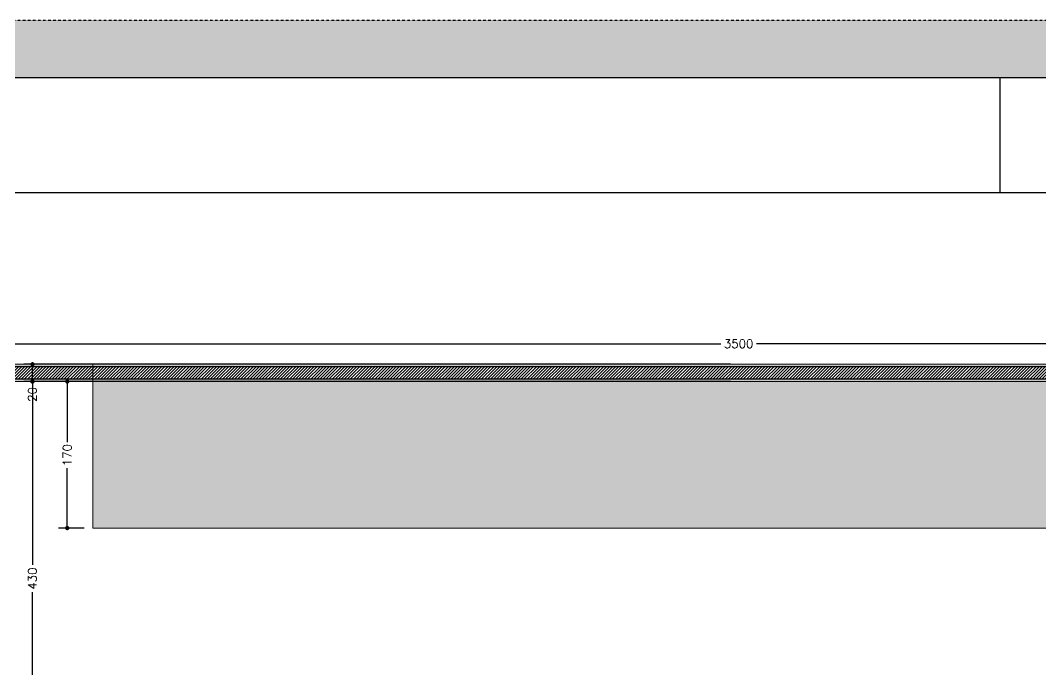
# Model space of a CAD drawing. Header units: metres. Extents: x -1783 to 21505, y -57 to 13660.
# Drawn here: x 11850 to 13034, y 12907 to 13660 of the extents above; entities that cross this region are included whole.
import ezdxf

# ---------------------------------------------------------------- set-up
doc = ezdxf.new("R2010")
doc.units = ezdxf.units.M
doc.header["$MEASUREMENT"] = 0
doc.linetypes.add('HIDDEN', pattern=[0.009525, 0.00635, -0.003175])
for name, color, linetype in [('cotas', 7, 'Continuous'), ('COTAS EXECUTIVO.EXEC', 7, 'Continuous'), ('P01', 5, 'Continuous'), ('P015', 121, 'Continuous'), ('P02', 6, 'Continuous'), ('P03', 7, 'Continuous'), ('P06', 7, 'Continuous'), ('PAREDE CONSTRUIR', 7, 'Continuous'), ('TERRENO.ARQ', 7, 'Continuous')]:
    doc.layers.add(name, color=color, linetype=linetype)
for name, color, linetype, lineweight in [('LAJES.EST_Caneta_No__241', 7, 'Continuous', 13), ('PAREDE CONSTRUIR_Caneta_No__241', 7, 'Continuous', 13), ('PAREDE CONSTRUIR_Caneta_No__3', 7, 'Continuous', 25), ('TERRENO.ARQ_Caneta_No__241', 7, 'Continuous', 13)]:
    doc.layers.add(name, color=color, linetype=linetype, lineweight=lineweight)
doc.styles.add('R80', font='romans.shx', dxfattribs={"height": 10})
doc.dimstyles.new('1-50', dxfattribs={"dimtxt": 10, "dimasz": 5, "dimexe": 10, "dimexo": 10, "dimgap": 3, "dimtad": 1, "dimdec": 1, "dimrnd": 1, "dimdsep": 46, "dimtxsty": 'R80', "dimblk": 'DOT', "dimcen": 0, "dimclrd": 252, "dimclre": 252, "dimclrt": 252, "dimadec": 0, "dimazin": 0, "dimtfac": 1, "dimtdec": 1, "dimtix": 1, "dimtmove": 2, "dimatfit": 3, "dimldrblk": 'DOT', "dimfxl": 1, "dimtolj": 1, "dimarcsym": 0})

# ---------------------------------------------------------------- blocks, each defined once
blk = doc.blocks.new('_Dot')
at = {"color": 0, "linetype": 'ByBlock', "lineweight": -2}
blk.add_line((-0.5, 0), (-1, 0), dxfattribs=at)
at = {"color": 0, "linetype": 'ByBlock', "const_width": 0.5}
blk.add_lwpolyline([(-0.25, 0, 1), (0.25, 0, 1)], format="xyb", close=True, dxfattribs=at)
blk = doc.blocks.new('*D7129')
at = {"layer": 'COTAS EXECUTIVO.EXEC', "color": 252, "lineweight": -2, "transparency": 16777216}
for p, q in [((10933.8, 13271.1), (10933.8, 13294.9)), ((10938.8, 13284.9), (12662.8, 13284.9)), ((14428.8, 13284.9), (12704.1, 13284.9)), ((14433.8, 13271.1), (14433.8, 13294.9))]:
    blk.add_line(p, q, dxfattribs=at)
at = {"layer": 'COTAS EXECUTIVO.EXEC', "color": 252, "lineweight": -2, "transparency": 16777216, "xscale": 5, "yscale": 5, "zscale": 5, "rotation": 180}
blk.add_blockref('_Dot', (10933.8, 13284.9), dxfattribs=at)
at = {"layer": 'COTAS EXECUTIVO.EXEC', "color": 252, "lineweight": -2, "transparency": 16777216, "xscale": 5, "yscale": 5, "zscale": 5}
blk.add_blockref('_Dot', (14433.8, 13284.9), dxfattribs=at)
at = {"layer": 'COTAS EXECUTIVO.EXEC', "color": 252, "transparency": 16777216, "insert": (12683.4, 13284.9), "char_height": 10, "attachment_point": 5, "style": 'R80'}
blk.add_mtext('\\A1;3500', dxfattribs=at)
blk = doc.blocks.new('*D7130')
at = {"layer": 'COTAS EXECUTIVO.EXEC', "color": 252, "lineweight": -2, "transparency": 16777216}
for p, q in [((11923.8, 13241.1), (11894.3, 13241.1)), ((11904.3, 13236.1), (11904.3, 13170.9)), ((11904.3, 13076.1), (11904.3, 13140.6)), ((11923.8, 13071.1), (11894.3, 13071.1))]:
    blk.add_line(p, q, dxfattribs=at)
at = {"layer": 'COTAS EXECUTIVO.EXEC', "color": 252, "lineweight": -2, "transparency": 16777216, "xscale": 5, "yscale": 5, "zscale": 5}
for p, rotation in [((11904.3, 13241.1), 90), ((11904.3, 13071.1), 270)]:
    blk.add_blockref('_Dot', p, dxfattribs=dict(at, rotation=rotation))
at = {"layer": 'COTAS EXECUTIVO.EXEC', "color": 252, "transparency": 16777216, "insert": (11904.3, 13155.7), "char_height": 10, "attachment_point": 5, "rotation": 90, "style": 'R80'}
blk.add_mtext('\\A1;170', dxfattribs=at)
blk = doc.blocks.new('*D7409')
at = {"layer": 'COTAS EXECUTIVO.EXEC', "color": 252, "lineweight": -2, "transparency": 16777216}
for p, q in [((12673.8, 13241.1), (11853.8, 13241.1)), ((11863.8, 13236.1), (11863.8, 13028.3)), ((11863.8, 12816.3), (11863.8, 12996.6)), ((11923.8, 12811.3), (11853.8, 12811.3))]:
    blk.add_line(p, q, dxfattribs=at)
at = {"layer": 'COTAS EXECUTIVO.EXEC', "color": 252, "lineweight": -2, "transparency": 16777216, "xscale": 5, "yscale": 5, "zscale": 5}
for p, rotation in [((11863.8, 13241.1), 90), ((11863.8, 12811.3), 270)]:
    blk.add_blockref('_Dot', p, dxfattribs=dict(at, rotation=rotation))
at = {"layer": 'COTAS EXECUTIVO.EXEC', "color": 252, "transparency": 16777216, "insert": (11863.8, 13012.5), "char_height": 10, "attachment_point": 5, "rotation": 90, "style": 'R80'}
blk.add_mtext('\\A1;430', dxfattribs=at)
blk = doc.blocks.new('*D7410')
at = {"layer": 'COTAS EXECUTIVO.EXEC', "color": 252, "lineweight": -2, "transparency": 16777216}
for p, q in [((12673.8, 13261.1), (11854, 13261.1)), ((11864, 13246.1), (11864, 13256.1)), ((12673.8, 13241.1), (11854, 13241.1))]:
    blk.add_line(p, q, dxfattribs=at)
at = {"layer": 'COTAS EXECUTIVO.EXEC', "color": 252, "lineweight": -2, "transparency": 16777216, "xscale": 5, "yscale": 5, "zscale": 5}
for p, rotation in [((11864, 13261.1), 90), ((11864, 13241.1), 270)]:
    blk.add_blockref('_Dot', p, dxfattribs=dict(at, rotation=rotation))
at = {"layer": 'COTAS EXECUTIVO.EXEC', "color": 252, "transparency": 16777216, "insert": (11863.8, 13226.1), "char_height": 10, "attachment_point": 5, "rotation": 90, "style": 'R80'}
blk.add_mtext('\\A1;20', dxfattribs=at)

msp = doc.modelspace()

# ---------------------------------------------------------------- hatches: boundary and pattern name
at = {"layer": 'cotas'}
h = msp.add_hatch(color=7, dxfattribs=at)
h.dxf.hatch_style = 1
h.paths.add_polyline_path([(21504.961, 13659.963), (10304.961, 13659.963), (10304.961, 5739.963), (21504.961, 5739.963)])
h.paths.add_polyline_path([(10571.627, 13593.296), (21371.627, 13593.296), (21371.627, 5806.63), (10571.627, 5806.63)], flags=16)
at = {"layer": 'PAREDE CONSTRUIR', "linetype": 'Continuous', "lineweight": 0, "true_color": 0xffffff}
for points in [[(10936.847, 13261.112), (10936.847, 13258.112), (14430.841, 13258.112), (14430.841, 13261.112)], [(14413.841, 13244.112), (11173.847, 13244.112), (11173.847, 13241.112), (14413.841, 13241.112)]]:
    msp.add_hatch(color=7, dxfattribs=at).paths.add_polyline_path(points)
at = {"layer": 'PAREDE CONSTRUIR', "linetype": 'Continuous', "lineweight": 0, "true_color": 0x000000}
h = msp.add_hatch(dxfattribs=at)
h.set_pattern_fill('COMMON_BRICK_0006', color=18, scale=100, style=0, pattern_type=2)
h.set_pattern_definition([(45, (18585.2446, 16071.2687), (-1.76776695, 1.76776695), [])])
h.paths.add_polyline_path([(11170.847, 13258.112), (11170.847, 13244.112), (14416.841, 13244.112), (14416.841, 13258.112)])
at = {"layer": 'TERRENO.ARQ', "linetype": 'Continuous', "lineweight": 0, "true_color": 0xc5d9be}
msp.add_hatch(color=9, dxfattribs=at).paths.add_polyline_path([(11933.841, 13241.112), (11933.841, 13071.112), (14283.845, 13071.112), (14283.845, 10411.212), (14413.841, 10411.212), (14413.841, 13241.112), (14283.845, 13241.112)])

# ---------------------------------------------------------------- linework, layer by layer
at = {"layer": 'LAJES.EST_Caneta_No__241', "color": 7, "linetype": 'Continuous', "lineweight": 13, "flags": 128}
msp.add_lwpolyline([(13693.611, 9961.212), (14149.153, 9961.212), (14149.153, 9361.112), (14183.841, 9361.112), (14433.841, 9361.112), (14433.841, 13261.112), (14413.841, 13261.112), (14413.841, 10041.212), (14283.845, 10041.212), (14283.845, 13071.112), (11933.841, 13071.112), (11933.841, 13261.112), (10933.847, 13261.112), (10933.847, 9561.112)], dxfattribs=at)
msp.add_lwpolyline([(13693.611, 9961.212), (14149.153, 9961.212), (14149.153, 9361.112), (14183.841, 9361.112), (14433.841, 9361.112), (14433.841, 13261.112), (14413.841, 13261.112), (14413.841, 10041.212), (14283.845, 10041.212), (14283.845, 13071.112), (11933.841, 13071.112), (11933.841, 13261.112), (10933.847, 13261.112), (10933.847, 9561.112)], dxfattribs=at)
msp.add_lwpolyline([(13693.611, 9961.212), (14149.153, 9961.212), (14149.153, 9361.112), (14183.841, 9361.112), (14433.841, 9361.112), (14433.841, 13261.112), (14413.841, 13261.112), (14413.841, 10041.212), (14283.845, 10041.212), (14283.845, 13071.112), (11933.841, 13071.112), (11933.841, 13261.112), (10933.847, 13261.112), (10933.847, 9561.112)], dxfattribs=at)
msp.add_lwpolyline([(13693.611, 9961.212), (14149.153, 9961.212), (14149.153, 9361.112), (14183.841, 9361.112), (14433.841, 9361.112), (14433.841, 13261.112), (14413.841, 13261.112), (14413.841, 10041.212), (14283.845, 10041.212), (14283.845, 13071.112), (11933.841, 13071.112), (11933.841, 13261.112), (10933.847, 13261.112), (10933.847, 9561.112)], dxfattribs=at)
msp.add_lwpolyline([(13693.611, 9961.212), (14149.153, 9961.212), (14149.153, 9361.112), (14183.841, 9361.112), (14433.841, 9361.112), (14433.841, 13261.112), (14413.841, 13261.112), (14413.841, 10041.212), (14283.845, 10041.212), (14283.845, 13071.112), (11933.841, 13071.112), (11933.841, 13261.112), (10933.847, 13261.112), (10933.847, 9561.112)], dxfattribs=at)
at = {"layer": 'P01', "color": 7, "linetype": 'HIDDEN', "ltscale": 3}
msp.add_lwpolyline([(10304.961, 5739.963), (21504.961, 5739.963), (21504.961, 13659.963), (10304.961, 13659.963)], close=True, dxfattribs=at)
at = {"layer": 'P015', "color": 7}
msp.add_lwpolyline([(10571.627, 5806.63), (21371.627, 5806.63), (21371.627, 13593.296), (10571.627, 13593.296)], close=True, dxfattribs=at)
at = {"layer": 'P02', "color": 7}
msp.add_line((12987.008, 13459.963), (12987.008, 13593.296), dxfattribs=at)
msp.add_line((12987.008, 13459.963), (12987.008, 13593.296), dxfattribs=at)
at = {"layer": 'P03'}
msp.add_lwpolyline([(10704.961, 5939.963), (21238.294, 5939.963), (21238.294, 13459.963), (10704.961, 13459.963)], close=True, dxfattribs=at)
at = {"layer": 'P06', "color": 7}
msp.add_lwpolyline([(10704.961, 5939.963), (21238.294, 5939.963), (21238.294, 13459.963), (10704.961, 13459.963)], close=True, dxfattribs=at)
at = {"layer": 'PAREDE CONSTRUIR_Caneta_No__241', "color": 7, "linetype": 'Continuous', "lineweight": 13, "flags": 128}
for points in [[(14430.841, 13261.112), (10933.847, 13261.112)], [(11173.847, 13241.112), (14413.841, 13241.112)]]:
    msp.add_lwpolyline(points, dxfattribs=at)
at = {"layer": 'PAREDE CONSTRUIR_Caneta_No__3', "color": 7, "linetype": 'Continuous', "lineweight": 25}
for p, q in [((14416.841, 13258.112), (11170.847, 13258.112)), ((11170.847, 13244.112), (14413.841, 13244.112))]:
    msp.add_line(p, q, dxfattribs=at)
at = {"layer": 'TERRENO.ARQ_Caneta_No__241', "color": 7, "linetype": 'Continuous', "lineweight": 13, "flags": 128}
msp.add_lwpolyline([(11933.841, 13241.112), (11933.841, 13071.112), (14283.845, 13071.112), (14283.845, 10411.212), (14413.841, 10411.212), (14413.841, 13241.112), (14283.845, 13241.112)], close=True, dxfattribs=at)

# ---------------------------------------------------------------- dimensions: what is measured, and where the dimension line sits
at = {"layer": 'COTAS EXECUTIVO.EXEC'}
dim = msp.add_linear_dim(base=(14433.841, 13284.904), p1=(10933.847, 13261.112), p2=(14433.841, 13261.112), dimstyle='1-50', dxfattribs=at)
dim.commit()
dim.dimension.update_dxf_attribs({"geometry": '*D7129', "text_midpoint": (12683.435, 13284.904), "dimtype": 160})
for base, p1, p2, picture, middle in [((11863.996, 13261.112), (12683.844, 13241.112), (12683.844, 13261.112), '*D7410', (11863.826, 13226.116)), ((11863.826, 13241.112), (11933.841, 12811.299), (12683.844, 13241.112), '*D7409', (11863.826, 13012.459)), ((11904.319, 13241.112), (11933.841, 13071.112), (11933.841, 13241.112), '*D7130', (11904.319, 13155.712))]:
    dim = msp.add_linear_dim(base=base, p1=p1, p2=p2, angle=90, dimstyle='1-50', dxfattribs=at)
    dim.commit()
    dim.dimension.update_dxf_attribs({"geometry": picture, "text_midpoint": middle, "dimtype": 160})

doc.saveas('drawing.dxf')
